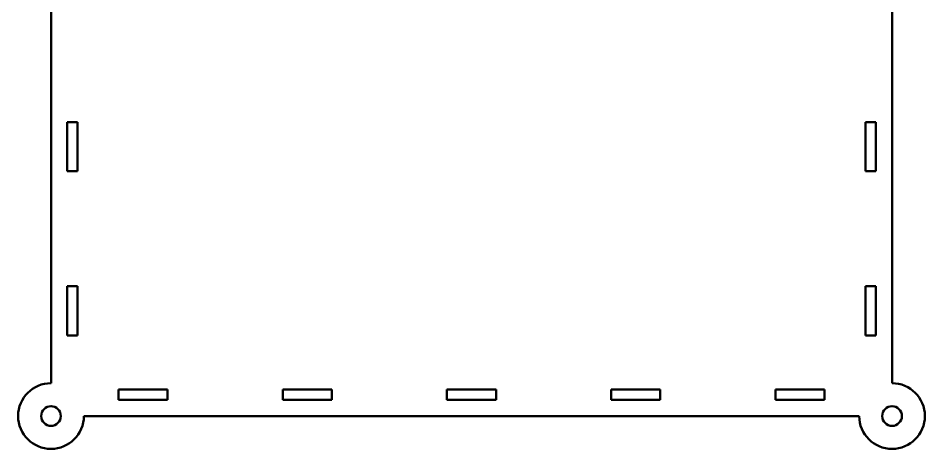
# Model space of a CAD drawing. Header units: millimetres. Extents: x 442 to 1000, y 321 to 663.
# Drawn here: x 442.4 to 718.4, y 321.4 to 452.5 of the extents above; entities that cross this region are included whole.
import ezdxf

# ---------------------------------------------------------------- set-up
doc = ezdxf.new("R2010")
doc.units = ezdxf.units.MM
doc.layers.add('Visible (ANSI)', color=7, linetype='Continuous', lineweight=50)

msp = doc.modelspace()

# ---------------------------------------------------------------- linework, layer by layer
at = {"layer": 'Visible (ANSI)', "color": 1}
for p, q in [((452.37, 341.42), (452.37, 643.42)), ((708.37, 643.42), (708.37, 341.42)), ((457.27, 420.9), (457.27, 405.95)), ((460.47, 420.9), (457.27, 420.9)), ((460.47, 405.95), (460.47, 420.9)), ((703.47, 420.9), (700.27, 420.9)), ((700.27, 420.9), (700.27, 405.95)), ((703.47, 405.95), (703.47, 420.9)), ((457.27, 405.95), (460.47, 405.95)), ((700.27, 405.95), (703.47, 405.95)), ((460.47, 370.9), (457.27, 370.9)), ((457.27, 370.9), (457.27, 355.95)), ((460.47, 355.95), (460.47, 370.9)), ((703.47, 370.9), (700.27, 370.9)), ((700.27, 370.9), (700.27, 355.95)), ((703.47, 355.95), (703.47, 370.9)), ((457.27, 355.95), (460.47, 355.95)), ((700.27, 355.95), (703.47, 355.95)), ((487.84, 339.52), (472.89, 339.52)), ((472.89, 339.52), (472.89, 336.32)), ((487.84, 336.32), (487.84, 339.52)), ((537.84, 339.52), (522.89, 339.52)), ((522.89, 339.52), (522.89, 336.32)), ((537.84, 336.32), (537.84, 339.52)), ((587.84, 339.52), (572.89, 339.52)), ((572.89, 339.52), (572.89, 336.32)), ((587.84, 336.32), (587.84, 339.52)), ((637.84, 339.52), (622.89, 339.52)), ((622.89, 339.52), (622.89, 336.32)), ((637.84, 336.32), (637.84, 339.52)), ((687.84, 339.52), (672.89, 339.52)), ((672.89, 339.52), (672.89, 336.32)), ((687.84, 336.32), (687.84, 339.52)), ((472.89, 336.32), (487.84, 336.32)), ((522.89, 336.32), (537.84, 336.32)), ((572.89, 336.32), (587.84, 336.32)), ((622.89, 336.32), (637.84, 336.32)), ((672.89, 336.32), (687.84, 336.32)), ((698.37, 331.42), (462.37, 331.42))]:
    msp.add_line(p, q, dxfattribs=at)
for centre in [(452.37, 331.42), (708.37, 331.42)]:
    msp.add_circle(centre, 3, dxfattribs=at)
for centre, start, end in [((452.37, 331.42), 90, 0), ((708.37, 331.42), 180, 90)]:
    msp.add_arc(centre, 10, start, end, dxfattribs=at)

doc.saveas('drawing.dxf')
